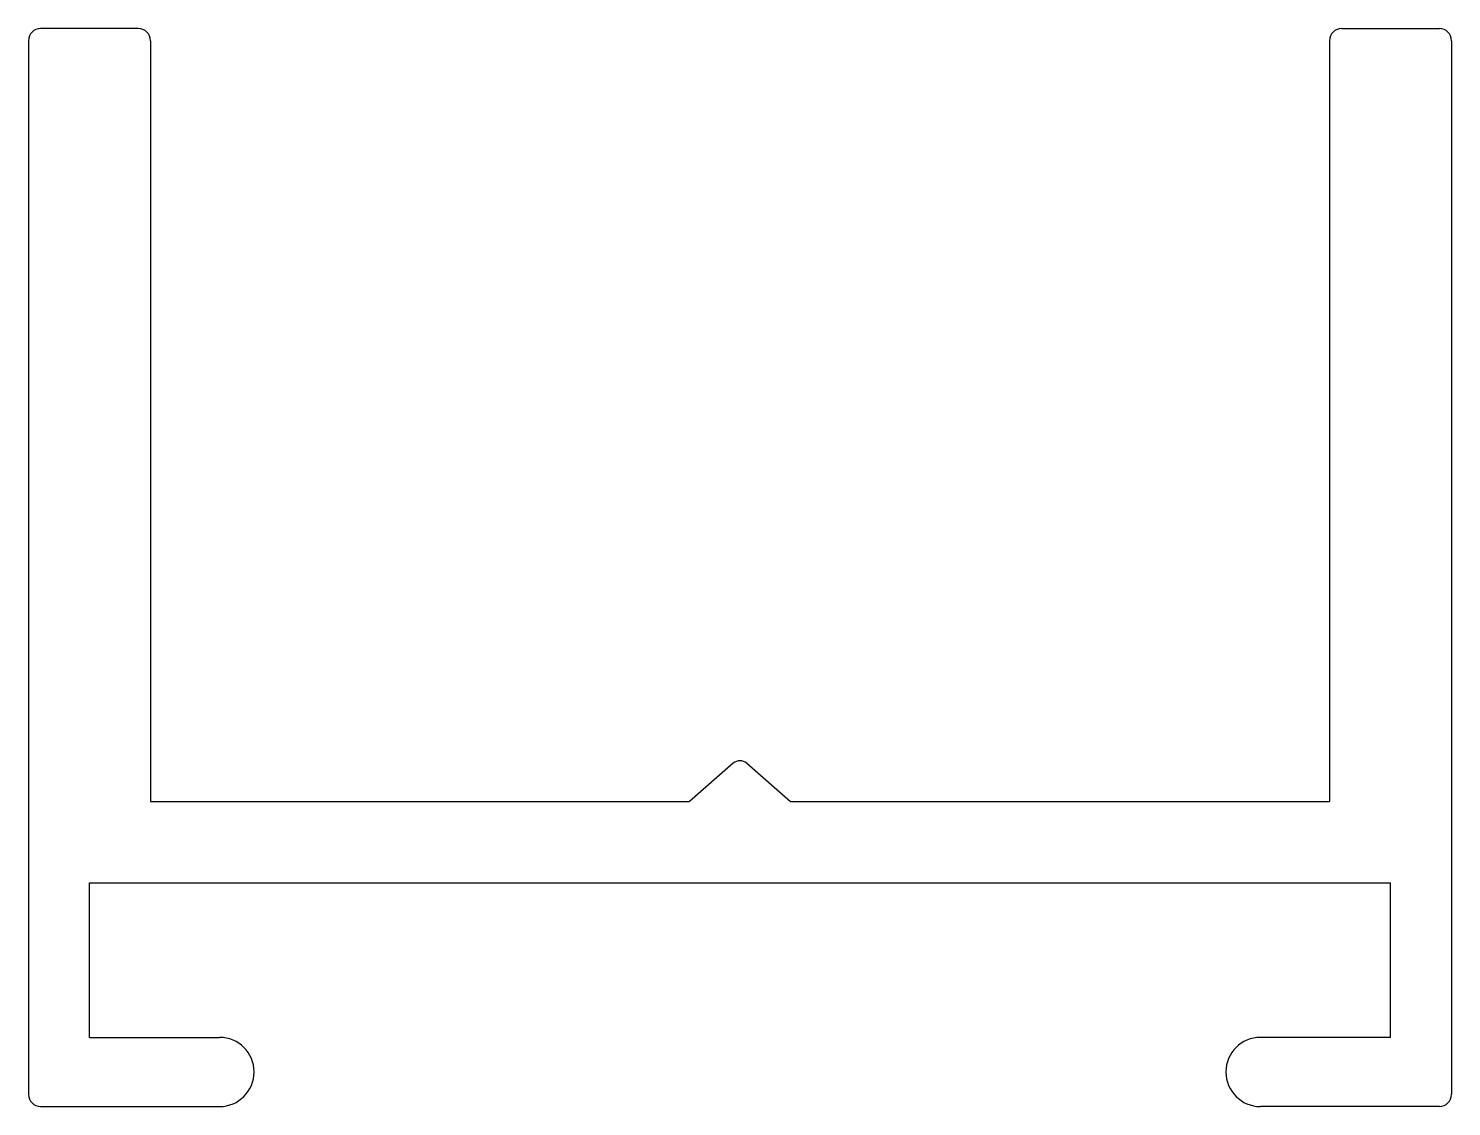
# Model space of a CAD drawing. Extents: x 2900 to 2935, y 1428 to 1454.5.
import ezdxf

# ---------------------------------------------------------------- set-up
doc = ezdxf.new("R2010")
doc.units = 0
doc.layers.get('0').update_dxf_attribs({"linetype": 'CONTINUOUS'})

msp = doc.modelspace()

# ---------------------------------------------------------------- linework, layer by layer
for p, q in [((2902.746, 1454.5), (2900.346, 1454.5)), ((2932.346, 1454.5), (2934.746, 1454.5)), ((2900.046, 1454.2), (2900.046, 1428.3)), ((2903.046, 1454.2), (2903.046, 1435.5)), ((2932.046, 1454.2), (2932.046, 1435.5)), ((2935.046, 1454.2), (2935.046, 1428.3)), ((2917.382, 1436.439), (2916.303, 1435.5)), ((2917.71, 1436.439), (2918.789, 1435.5)), ((2903.046, 1435.5), (2916.303, 1435.5)), ((2918.789, 1435.5), (2932.046, 1435.5)), ((2901.546, 1429.7), (2901.546, 1433.5)), ((2901.546, 1433.5), (2933.546, 1433.5)), ((2933.546, 1429.7), (2933.546, 1433.5)), ((2901.546, 1429.7), (2904.746, 1429.7)), ((2933.546, 1429.7), (2930.346, 1429.7)), ((2900.346, 1428), (2904.746, 1428)), ((2934.746, 1428), (2930.346, 1428))]:
    msp.add_line(p, q)
for centre, radius, start, end in [((2900.346, 1454.2), 0.3, 90, 180), ((2902.746, 1454.2), 0.3, 0, 90), ((2932.346, 1454.2), 0.3, 90, 180), ((2934.746, 1454.2), 0.3, 0, 90), ((2917.546, 1436.25), 0.25, 48.99, 131.01), ((2904.746, 1428.85), 0.85, 270, 90), ((2930.346, 1428.85), 0.85, 90, 270), ((2900.346, 1428.3), 0.3, 180, 270), ((2934.746, 1428.3), 0.3, 270, 360)]:
    msp.add_arc(centre, radius, start, end)

doc.saveas('drawing.dxf')
